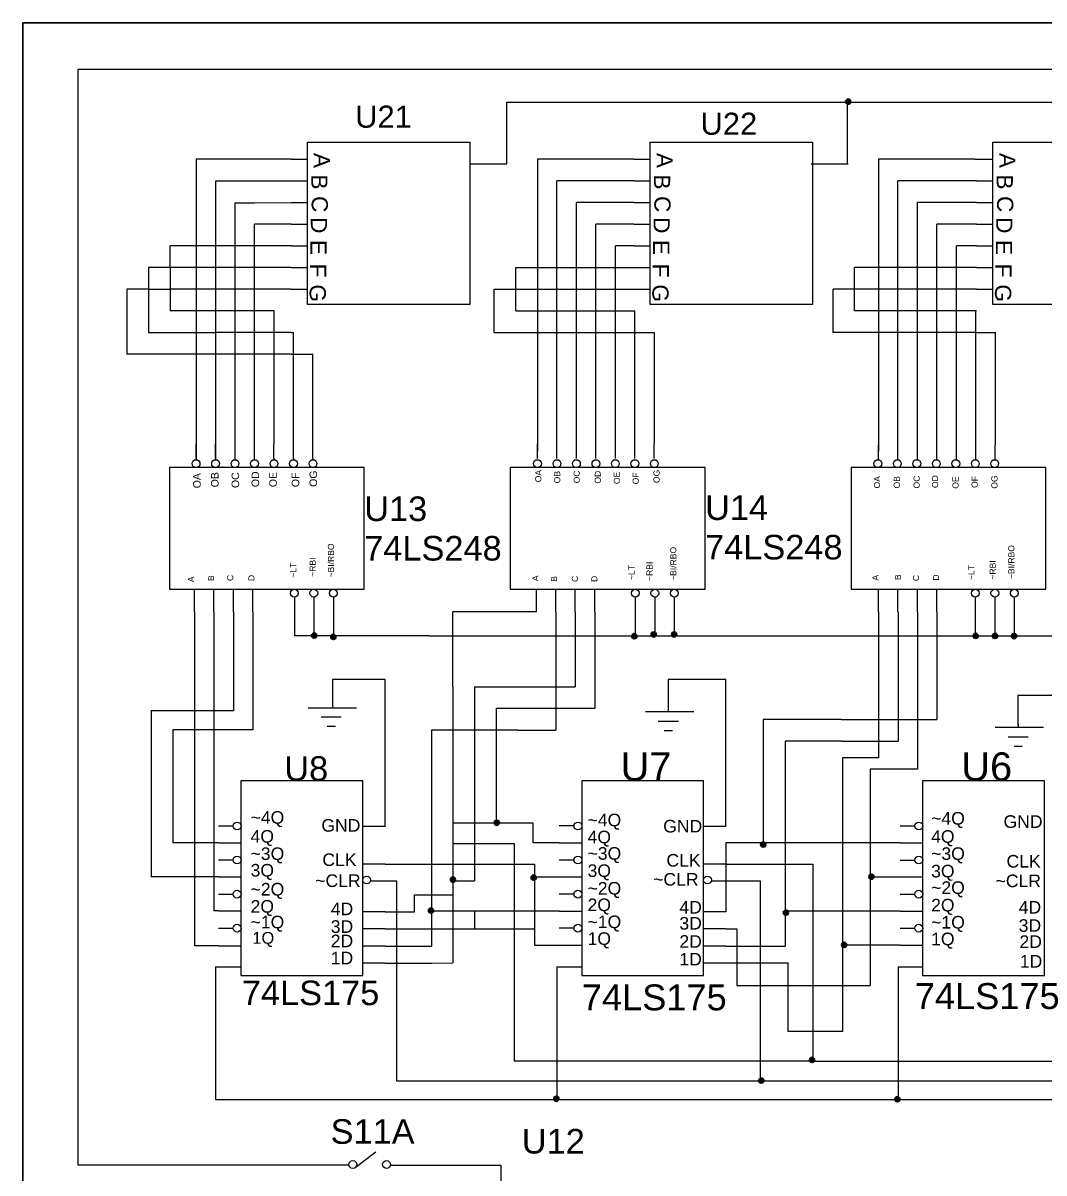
# Model space of a CAD drawing. Header units: millimetres. Extents: x 5948 to 13023, y 3837 to 8428.
# Drawn here: x 5948.3 to 6106, y 4073.2 to 4250.9 of the extents above; entities that cross this region are included whole.
import ezdxf

# ---------------------------------------------------------------- set-up
doc = ezdxf.new("R2010")
doc.units = ezdxf.units.MM
doc.styles.get("Standard").update_dxf_attribs({"font": 'arial.ttf'})
pattern_1 = [(0, (146.306, -15.361), (0, 6.985), [5.08, -1.905]), (90, (146.306, -15.361), (-6.985, 4e-16), [5.08, -1.905])]
pattern_2 = [(0, (149.3354, -15.456), (0, 6.985), [5.08, -1.905]), (90, (149.3354, -15.456), (-6.985, 4e-16), [5.08, -1.905])]
pattern_3 = [(0, (195.836, -15.368), (0, 6.985), [5.08, -1.905]), (90, (195.836, -15.368), (-6.985, 4e-16), [5.08, -1.905])]
pattern_4 = [(0, (198.77, -15.1786), (0, 6.985), [5.08, -1.905]), (90, (198.77, -15.1786), (-6.985, 4e-16), [5.08, -1.905])]
pattern_5 = [(0, (248.5805, -15.368), (0, 6.985), [5.08, -1.905]), (90, (248.5805, -15.368), (-6.985, 4e-16), [5.08, -1.905])]
pattern_6 = [(0, (251.554, -15.368), (0, 6.985), [5.08, -1.905]), (90, (251.554, -15.368), (-6.985, 4e-16), [5.08, -1.905])]
pattern_7 = [(0, (254.5734, -15.368), (0, 6.985), [5.08, -1.905]), (90, (254.5734, -15.368), (-6.985, 4e-16), [5.08, -1.905])]

# ---------------------------------------------------------------- blocks, each defined once
blk = doc.blocks.new('*U1')
blk.add_lwpolyline([(15.048, 9.405), (-15.048, 9.405), (-15.048, -9.405), (15.048, -9.405)], close=True)
blk = doc.blocks.new('*U2')
at = {"color": 0, "linetype": 'ByBlock', "lineweight": -2, "transparency": 16777216}
for p in [(0, 0), (52.668, 0), (105.336, 0)]:
    blk.add_blockref('*U1', p, dxfattribs=at)
blk = doc.blocks.new('*U3')
blk.add_line((0, -1.1286), (0, 1.1286))
blk = doc.blocks.new('*U4')
at = {"color": 0, "linetype": 'ByBlock', "lineweight": -2, "transparency": 16777216}
for p in [(0, 0), (3.0096, 0), (6.0192, 0), (9.0288, 0), (12.0384, 0), (15.048, 0), (18.0576, 0)]:
    blk.add_blockref('*U3', p, dxfattribs=at)
blk = doc.blocks.new('*U7')
blk.add_line((0, -1.1286), (0, 1.1286))
blk = doc.blocks.new('*U8')
at = {"color": 0, "linetype": 'ByBlock', "lineweight": -2, "transparency": 16777216}
for p in [(0, 0), (3.0096, 0), (6.0192, 0), (9.0288, 0), (12.0384, 0), (15.048, 0), (18.0576, 0)]:
    blk.add_blockref('*U7', p, dxfattribs=at)
blk = doc.blocks.new('*U19')
blk.add_line((0, 1.1286), (0, -1.1286))
blk = doc.blocks.new('*U20')
at = {"color": 0, "linetype": 'ByBlock', "lineweight": -2, "transparency": 16777216}
for p in [(0, 0), (3.0096, 0), (6.0192, 0)]:
    blk.add_blockref('*U19', p, dxfattribs=at)
blk = doc.blocks.new('*U21')
blk.add_line((0, 1.1286), (0, -1.1286))
blk = doc.blocks.new('*U22')
at = {"color": 0, "linetype": 'ByBlock', "lineweight": -2, "transparency": 16777216}
for p in [(0, 0), (3.0096, 0), (6.0192, 0)]:
    blk.add_blockref('*U21', p, dxfattribs=at)
blk = doc.blocks.new('*U23')
blk.add_line((0, 1.1286), (0, -1.1286))
blk = doc.blocks.new('*U24')
at = {"color": 0, "linetype": 'ByBlock', "lineweight": -2, "transparency": 16777216}
for p in [(0, 0), (3.0096, 0), (6.0192, 0)]:
    blk.add_blockref('*U23', p, dxfattribs=at)
blk = doc.blocks.new('*U35')
blk.add_line((1.1286, 0), (-1.1286, 0))
blk = doc.blocks.new('*U36')
at = {"color": 0, "linetype": 'ByBlock', "lineweight": -2, "transparency": 16777216}
for p in [(0, 15.8004), (0, 10.5336), (0, 5.2668), (0, 0)]:
    blk.add_blockref('*U35', p, dxfattribs=at)
blk = doc.blocks.new('*U37')
blk.add_line((1.1286, 0), (-1.1286, 0))
blk = doc.blocks.new('*U38')
at = {"color": 0, "linetype": 'ByBlock', "lineweight": -2, "transparency": 16777216}
for p in [(0, 15.8004), (0, 10.5336), (0, 5.2668), (0, 0)]:
    blk.add_blockref('*U37', p, dxfattribs=at)
blk = doc.blocks.new('*U39')
blk.add_line((1.1286, 0), (-1.1286, 0))
blk = doc.blocks.new('*U40')
at = {"color": 0, "linetype": 'ByBlock', "lineweight": -2, "transparency": 16777216}
for p in [(0, 15.8004), (0, 10.5336), (0, 5.2668), (0, 0)]:
    blk.add_blockref('*U39', p, dxfattribs=at)
blk = doc.blocks.new('*U59')
blk.add_circle((0, 0), 0.602)
blk = doc.blocks.new('*U60')
at = {"color": 0, "linetype": 'ByBlock', "lineweight": -2, "transparency": 16777216}
for p in [(0, 15.8004), (0, 10.5336), (0, 5.2668), (0, 0)]:
    blk.add_blockref('*U59', p, dxfattribs=at)
blk = doc.blocks.new('*U61')
blk.add_circle((0, 0), 0.602)
blk = doc.blocks.new('*U62')
at = {"color": 0, "linetype": 'ByBlock', "lineweight": -2, "transparency": 16777216}
for p in [(0, 15.8004), (0, 10.5336), (0, 5.2668), (0, 0)]:
    blk.add_blockref('*U61', p, dxfattribs=at)
blk = doc.blocks.new('*U65')
blk.add_circle((0, 0), 0.602)
blk = doc.blocks.new('*U66')
at = {"color": 0, "linetype": 'ByBlock', "lineweight": -2, "transparency": 16777216}
for p in [(0, 15.8004), (0, 10.5336), (0, 5.2668), (0, 0)]:
    blk.add_blockref('*U65', p, dxfattribs=at)
blk = doc.blocks.new('*U77')
blk.add_circle((0, 0), 0.602)
blk = doc.blocks.new('*U78')
at = {"color": 0, "linetype": 'ByBlock', "lineweight": -2, "transparency": 16777216}
for p in [(0, 0), (3.0096, 0), (6.0192, 0), (9.0288, 0), (12.0384, 0), (15.048, 0), (18.0576, 0)]:
    blk.add_blockref('*U77', p, dxfattribs=at)
blk = doc.blocks.new('*U81')
blk.add_circle((0, 0), 0.602)
blk = doc.blocks.new('*U82')
at = {"color": 0, "linetype": 'ByBlock', "lineweight": -2, "transparency": 16777216}
for p in [(0, 0), (3.0096, 0), (6.0192, 0), (9.0288, 0), (12.0384, 0), (15.048, 0), (18.0576, 0)]:
    blk.add_blockref('*U81', p, dxfattribs=at)
blk = doc.blocks.new('*U89')
blk.add_circle((0, 0), 0.602)
blk = doc.blocks.new('*U90')
at = {"color": 0, "linetype": 'ByBlock', "lineweight": -2, "transparency": 16777216}
for p in [(0, 0), (3.0096, 0), (6.0192, 0)]:
    blk.add_blockref('*U89', p, dxfattribs=at)
blk = doc.blocks.new('*U91')
blk.add_circle((0, 0), 0.602)
blk = doc.blocks.new('*U92')
at = {"color": 0, "linetype": 'ByBlock', "lineweight": -2, "transparency": 16777216}
for p in [(0, 0), (3.0096, 0), (6.0192, 0)]:
    blk.add_blockref('*U91', p, dxfattribs=at)
blk = doc.blocks.new('*U93')
blk.add_circle((0, 0), 0.602)
blk = doc.blocks.new('*U94')
at = {"color": 0, "linetype": 'ByBlock', "lineweight": -2, "transparency": 16777216}
for p in [(0, 0), (3.0096, 0), (6.0192, 0)]:
    blk.add_blockref('*U93', p, dxfattribs=at)
blk = doc.blocks.new('*U95')
blk.add_circle((0, 0), 0.602)
blk = doc.blocks.new('*U96')
at = {"color": 0, "linetype": 'ByBlock', "lineweight": -2, "transparency": 16777216}
for p in [(0, 0), (3.0096, 0), (6.0192, 0), (9.0288, 0), (12.0384, 0), (15.048, 0), (18.0576, 0)]:
    blk.add_blockref('*U95', p, dxfattribs=at)
blk = doc.blocks.new('*U97')
blk.add_line((0, -1.1286), (0, 1.1286))
blk = doc.blocks.new('*U98')
at = {"color": 0, "linetype": 'ByBlock', "lineweight": -2, "transparency": 16777216}
for p in [(0, 0), (3.0096, 0), (6.0192, 0), (9.0288, 0), (12.0384, 0), (15.048, 0), (18.0576, 0)]:
    blk.add_blockref('*U97', p, dxfattribs=at)
blk = doc.blocks.new('*U103')
blk.add_line((-1.73052, 0), (1.73052, 0))
blk = doc.blocks.new('*U104')
at = {"color": 0, "linetype": 'ByBlock', "lineweight": -2, "transparency": 16777216}
for p in [(0, 15.8004), (0, 10.5336), (0, 5.2668), (0, 0)]:
    blk.add_blockref('*U103', p, dxfattribs=at)
blk = doc.blocks.new('*U105')
blk.add_line((-1.73052, 0), (1.73052, 0))
blk = doc.blocks.new('*U106')
at = {"color": 0, "linetype": 'ByBlock', "lineweight": -2, "transparency": 16777216}
for p in [(0, 15.8004), (0, 10.5336), (0, 5.2668), (0, 0)]:
    blk.add_blockref('*U105', p, dxfattribs=at)
blk = doc.blocks.new('*U115')
blk.add_line((0, -1.73052), (0, 1.73052))
blk = doc.blocks.new('*U116')
at = {"color": 0, "linetype": 'ByBlock', "lineweight": -2, "transparency": 16777216}
for p in [(0, 0), (3.0096, 0), (6.0192, 0), (9.0288, 0)]:
    blk.add_blockref('*U115', p, dxfattribs=at)
blk = doc.blocks.new('*U117')
blk.add_line((0, -1.73052), (0, 1.73052))
blk = doc.blocks.new('*U118')
at = {"color": 0, "linetype": 'ByBlock', "lineweight": -2, "transparency": 16777216}
for p in [(0, 0), (3.0096, 0), (6.0192, 0), (9.0288, 0)]:
    blk.add_blockref('*U117', p, dxfattribs=at)
blk = doc.blocks.new('*U119')
blk.add_line((0, -1.73052), (0, 1.73052))
blk = doc.blocks.new('*U120')
at = {"color": 0, "linetype": 'ByBlock', "lineweight": -2, "transparency": 16777216}
for p in [(0, 0), (3.0096, 0), (6.0192, 0), (9.0288, 0)]:
    blk.add_blockref('*U119', p, dxfattribs=at)
blk = doc.blocks.new('*U131')
blk.add_line((1.73052, 0), (-1.73052, 0))
blk = doc.blocks.new('*U132')
at = {"color": 0, "linetype": 'ByBlock', "lineweight": -2, "transparency": 16777216}
for p in [(0, 7.9002), (0, 5.2668), (0, 2.6334), (0, 0)]:
    blk.add_blockref('*U131', p, dxfattribs=at)
blk = doc.blocks.new('*U133')
blk.add_line((1.73052, 0), (-1.73052, 0))
blk = doc.blocks.new('*U134')
at = {"color": 0, "linetype": 'ByBlock', "lineweight": -2, "transparency": 16777216}
for p in [(0, 7.9002), (0, 5.2668), (0, 2.6334), (0, 0)]:
    blk.add_blockref('*U133', p, dxfattribs=at)
blk = doc.blocks.new('*U147')
blk.add_lwpolyline([(-12.54, 12.54), (12.54, 12.54), (12.54, -12.54), (-12.54, -12.54)], close=True)
blk = doc.blocks.new('*U148')
at = {"color": 0, "linetype": 'ByBlock', "lineweight": -2, "transparency": 16777216}
for p in [(0, 0), (52.96, 0), (105.91, 0)]:
    blk.add_blockref('*U147', p, dxfattribs=at)
blk = doc.blocks.new('*U149')
blk.add_line((-1.254, 0), (1.254, 0))
blk = doc.blocks.new('*U150')
at = {"color": 0, "linetype": 'ByBlock', "lineweight": -2, "transparency": 16777216}
for p in [(0, 20.064), (0, 16.72), (0, 13.376), (0, 10.032), (0, 6.688), (0, 3.344), (0, 0)]:
    blk.add_blockref('*U149', p, dxfattribs=at)
blk = doc.blocks.new('*U151')
blk.add_line((-1.254, 0), (1.254, 0))
blk = doc.blocks.new('*U152')
at = {"color": 0, "linetype": 'ByBlock', "lineweight": -2, "transparency": 16777216}
for p in [(0, 20.064), (0, 16.72), (0, 13.376), (0, 10.032), (0, 6.688), (0, 3.344), (0, 0)]:
    blk.add_blockref('*U151', p, dxfattribs=at)
blk = doc.blocks.new('*U153')
blk.add_line((-1.254, 0), (1.254, 0))
blk = doc.blocks.new('*U154')
at = {"color": 0, "linetype": 'ByBlock', "lineweight": -2, "transparency": 16777216}
for p in [(0, 20.064), (0, 16.72), (0, 13.376), (0, 10.032), (0, 6.688), (0, 3.344), (0, 0)]:
    blk.add_blockref('*U153', p, dxfattribs=at)
blk = doc.blocks.new('*U202')
at = {"lineweight": 35, "char_height": 2.5, "attachment_point": 1, "rotation": 270}
for s, width, insert in [('A', 2.3536, (1.62, 11.33)), ('B', 2.5, (1.23, 8)), ('C', 2.3536, (1.29, 4.67)), ('D ', 2.3536, (1.16, 1.41)), ('E', 2.3536, (1.1, -2.12)), ('F', 2.3536, (1.03, -5.78)), ('G', 2.3536, (0.97, -8.98))]:
    blk.add_mtext_dynamic_manual_height_columns(s, width=width, gutter_width=5.48, heights=[0], dxfattribs=dict(at, insert=insert))
blk = doc.blocks.new('*U203')
at = {"color": 0, "linetype": 'ByBlock', "lineweight": -2, "transparency": 16777216}
for p in [(0, 0), (52.956, 0), (105.912, 0)]:
    blk.add_blockref('*U202', p, dxfattribs=at)

msp = doc.modelspace()

# ---------------------------------------------------------------- hatches: boundary and pattern name
at = {"lineweight": 35}
h = msp.add_hatch(color=256, dxfattribs=at)
h.dxf.hatch_style = 1
h.paths.add_polyline_path([(6076.19, 4238.76, 1), (6075.39, 4238.76, 1)])
h = msp.add_hatch()
h.set_pattern_fill('ANGLE', color=256)
h.set_pattern_definition([(0, (228.789, 66.963), (0, 6.985), [5.08, -1.905]), (90, (228.789, 66.963), (-6.985, 4e-16), [5.08, -1.905])])
h.paths.add_polyline_path([(6076.11, 4238.54, 1), (6075.31, 4238.54, 1)])
h = msp.add_hatch()
h.set_pattern_fill('ANGLE', color=256)
h.set_pattern_definition(pattern_1)
h.paths.add_polyline_path([(5993.62, 4156.22, 1), (5992.82, 4156.22, 1)])
h = msp.add_hatch()
h.set_pattern_fill('ANGLE', color=256)
h.set_pattern_definition(pattern_1)
h.paths.add_polyline_path([(5993.62, 4156.22, 1), (5992.82, 4156.22, 1)])
h = msp.add_hatch(color=256, dxfattribs=at)
h.dxf.hatch_style = 1
h.paths.add_polyline_path([(5993.67, 4156.27, 1), (5992.87, 4156.27, 1)])
h = msp.add_hatch(color=256, dxfattribs=at)
h.dxf.hatch_style = 1
h.paths.add_polyline_path([(5996.63, 4156.06, 1), (5995.83, 4156.06, 1)])
h = msp.add_hatch()
h.set_pattern_fill('ANGLE', color=256)
h.set_pattern_definition(pattern_2)
h.paths.add_polyline_path([(5996.65, 4156.12, 1), (5995.85, 4156.12, 1)])
h = msp.add_hatch()
h.set_pattern_fill('ANGLE', color=256)
h.set_pattern_definition(pattern_2)
h.paths.add_polyline_path([(5996.65, 4156.12, 1), (5995.85, 4156.12, 1)])
h = msp.add_hatch(color=256, dxfattribs=at)
h.dxf.hatch_style = 1
h.paths.add_polyline_path([(6043.13, 4156.17, 1), (6042.33, 4156.17, 1)])
h = msp.add_hatch()
h.set_pattern_fill('ANGLE', color=256)
h.set_pattern_definition(pattern_3)
h.paths.add_polyline_path([(6043.15, 4156.21, 1), (6042.35, 4156.21, 1)])
h = msp.add_hatch()
h.set_pattern_fill('ANGLE', color=256)
h.set_pattern_definition(pattern_3)
h.paths.add_polyline_path([(6043.15, 4156.21, 1), (6042.35, 4156.21, 1)])
h = msp.add_hatch()
h.set_pattern_fill('ANGLE', color=256)
h.set_pattern_definition(pattern_4)
h.paths.add_polyline_path([(6046.09, 4156.4, 1), (6045.29, 4156.4, 1)])
h = msp.add_hatch()
h.set_pattern_fill('ANGLE', color=256)
h.set_pattern_definition(pattern_4)
h.paths.add_polyline_path([(6046.09, 4156.4, 1), (6045.29, 4156.4, 1)])
h = msp.add_hatch(color=256, dxfattribs=at)
h.dxf.hatch_style = 1
h.paths.add_polyline_path([(6046.13, 4156.44, 1), (6045.33, 4156.44, 1)])
h = msp.add_hatch(color=256, dxfattribs=at)
h.dxf.hatch_style = 1
h.paths.add_polyline_path([(6049.28, 4156.44, 1), (6048.48, 4156.44, 1)])
h = msp.add_hatch()
h.set_pattern_fill('ANGLE', color=256)
h.set_pattern_definition([(0, (201.959, -15.299), (0, 6.985), [5.08, -1.905]), (90, (201.959, -15.299), (-6.985, 4e-16), [5.08, -1.905])])
h.paths.add_polyline_path([(6049.28, 4156.28, 1), (6048.48, 4156.28, 1)])
h = msp.add_hatch(color=256, dxfattribs=at)
h.dxf.hatch_style = 1
h.paths.add_polyline_path([(6095.89, 4156.22, 1), (6095.09, 4156.22, 1)])
h = msp.add_hatch()
h.set_pattern_fill('ANGLE', color=256)
h.set_pattern_definition(pattern_5)
h.paths.add_polyline_path([(6095.9, 4156.21, 1), (6095.1, 4156.21, 1)])
h = msp.add_hatch()
h.set_pattern_fill('ANGLE', color=256)
h.set_pattern_definition(pattern_5)
h.paths.add_polyline_path([(6095.9, 4156.21, 1), (6095.1, 4156.21, 1)])
h = msp.add_hatch()
h.set_pattern_fill('ANGLE', color=256)
h.set_pattern_definition(pattern_6)
h.paths.add_polyline_path([(6098.87, 4156.21, 1), (6098.07, 4156.21, 1)])
h = msp.add_hatch()
h.set_pattern_fill('ANGLE', color=256)
h.set_pattern_definition(pattern_6)
h.paths.add_polyline_path([(6098.87, 4156.21, 1), (6098.07, 4156.21, 1)])
h = msp.add_hatch(color=256, dxfattribs=at)
h.dxf.hatch_style = 1
h.paths.add_polyline_path([(6098.88, 4156.22, 1), (6098.08, 4156.22, 1)])
h = msp.add_hatch(color=256, dxfattribs=at)
h.dxf.hatch_style = 1
h.paths.add_polyline_path([(6101.82, 4156.19, 1), (6101.02, 4156.19, 1)])
h = msp.add_hatch()
h.set_pattern_fill('ANGLE', color=256)
h.set_pattern_definition(pattern_7)
h.paths.add_polyline_path([(6101.89, 4156.21, 1), (6101.09, 4156.21, 1)])
h = msp.add_hatch()
h.set_pattern_fill('ANGLE', color=256)
h.set_pattern_definition(pattern_7)
h.paths.add_polyline_path([(6101.89, 4156.21, 1), (6101.09, 4156.21, 1)])
h = msp.add_hatch()
h.set_pattern_fill('ANGLE', color=256)
h.set_pattern_definition([(0, (174.492, -44.223), (0, 6.985), [5.08, -1.905]), (90, (174.492, -44.223), (-6.985, 4e-16), [5.08, -1.905])])
h.paths.add_polyline_path([(6021.81, 4127.36, 1), (6021.01, 4127.36, 1)])
h = msp.add_hatch(color=256, dxfattribs=at)
h.dxf.hatch_style = 1
h.paths.add_polyline_path([(6021.88, 4127.34, 1), (6021.08, 4127.34, 1)])
h = msp.add_hatch(color=256, dxfattribs=at)
h.dxf.hatch_style = 1
h.paths.add_polyline_path([(6063.05, 4123.98, 1), (6062.25, 4123.98, 1)])
h = msp.add_hatch()
h.set_pattern_fill('ANGLE', color=256)
h.set_pattern_definition([(0, (215.805, -47.2454), (0, 6.985), [5.08, -1.905]), (90, (215.805, -47.2454), (-6.985, 4e-16), [5.08, -1.905])])
h.paths.add_polyline_path([(6063.12, 4124.33, 1), (6062.32, 4124.33, 1)])
h = msp.add_hatch(color=256, dxfattribs=at)
h.dxf.hatch_style = 1
h.paths.add_polyline_path([(6015.11, 4118.55, 1), (6014.31, 4118.55, 1)])
h = msp.add_hatch()
h.set_pattern_fill('ANGLE', color=256)
h.set_pattern_definition([(0, (167.8684, -53.248), (0, 6.985), [5.08, -1.905]), (90, (167.8684, -53.248), (-6.985, 4e-16), [5.08, -1.905])])
h.paths.add_polyline_path([(6015.18, 4118.33, 1), (6014.38, 4118.33, 1)])
h = msp.add_hatch(color=256, dxfattribs=at)
h.dxf.hatch_style = 1
h.paths.add_polyline_path([(6027.58, 4118.89, 1), (6026.78, 4118.89, 1)])
h = msp.add_hatch()
h.set_pattern_fill('ANGLE', color=256)
h.set_pattern_definition([(0, (232.34, -52.598), (0, 6.985), [5.08, -1.905]), (90, (232.34, -52.598), (-6.985, 4e-16), [5.08, -1.905])])
h.paths.add_polyline_path([(6079.66, 4118.98, 1), (6078.86, 4118.98, 1)])
h = msp.add_hatch(color=256, dxfattribs=at)
h.dxf.hatch_style = 1
h.paths.add_polyline_path([(6079.77, 4119.01, 1), (6078.97, 4119.01, 1)])
h = msp.add_hatch(color=256, dxfattribs=at)
h.dxf.hatch_style = 1
h.paths.add_polyline_path([(6011.72, 4113.79, 1), (6010.92, 4113.79, 1)])
h = msp.add_hatch()
h.set_pattern_fill('ANGLE', color=256)
h.set_pattern_definition([(0, (164.564, -57.7885), (0, 6.985), [5.08, -1.905]), (90, (164.564, -57.7885), (-6.985, 4e-16), [5.08, -1.905])])
h.paths.add_polyline_path([(6011.88, 4113.79, 1), (6011.08, 4113.79, 1)])
h = msp.add_hatch()
h.set_pattern_fill('ANGLE', color=256)
h.set_pattern_definition([(0, (219.2065, -57.986), (0, 6.985), [5.08, -1.905]), (90, (219.2065, -57.986), (-6.985, 4e-16), [5.08, -1.905])])
h.paths.add_polyline_path([(6066.52, 4113.59, 1), (6065.72, 4113.59, 1)])
h = msp.add_hatch(color=256, dxfattribs=at)
h.dxf.hatch_style = 1
h.paths.add_polyline_path([(6066.56, 4113.47, 1), (6065.76, 4113.47, 1)])
h = msp.add_hatch()
h.set_pattern_fill('ANGLE', color=256)
h.set_pattern_definition([(0, (171.181, -60.723), (0, 6.985), [5.08, -1.905]), (90, (171.181, -60.723), (-6.985, 4e-16), [5.08, -1.905])])
h.paths.add_polyline_path([(6018.5, 4110.86, 1), (6017.7, 4110.86, 1)])
h = msp.add_hatch()
h.set_pattern_fill('ANGLE', color=256)
h.set_pattern_definition([(0, (228.054, -63.126), (0, 6.985), [5.08, -1.905]), (90, (228.054, -63.126), (-6.985, 4e-16), [5.08, -1.905])])
h.paths.add_polyline_path([(6075.37, 4108.45, 1), (6074.57, 4108.45, 1)])
h = msp.add_hatch(color=256, dxfattribs=at)
h.dxf.hatch_style = 1
h.paths.add_polyline_path([(6075.55, 4108.48, 1), (6074.75, 4108.48, 1)])
h = msp.add_hatch(color=256, dxfattribs=at)
h.dxf.hatch_style = 1
h.paths.add_polyline_path([(6070.6, 4090.71, 1), (6069.8, 4090.71, 1)])
h = msp.add_hatch()
h.set_pattern_fill('ANGLE', color=256)
h.set_pattern_definition([(0, (223.487, -81.0574), (0, 6.985), [5.08, -1.905]), (90, (223.487, -81.0574), (-6.985, 4e-16), [5.08, -1.905])])
h.paths.add_polyline_path([(6070.8, 4090.52, 1), (6070, 4090.52, 1)])
h = msp.add_hatch()
h.set_pattern_fill('ANGLE', color=256)
h.set_pattern_definition([(0, (215.412, -83.96), (0, 6.985), [5.08, -1.905]), (90, (215.412, -83.96), (-6.985, 4e-16), [5.08, -1.905])])
h.paths.add_polyline_path([(6062.73, 4087.62, 1), (6061.93, 4087.62, 1)])
h = msp.add_hatch(color=256, dxfattribs=at)
h.dxf.hatch_style = 1
h.paths.add_polyline_path([(6062.75, 4087.53, 1), (6061.95, 4087.53, 1)])
h = msp.add_hatch(color=256, dxfattribs=at)
h.dxf.hatch_style = 1
h.paths.add_polyline_path([(6031.09, 4084.71, 1), (6030.29, 4084.71, 1)])
h = msp.add_hatch()
h.set_pattern_fill('ANGLE', color=256)
h.set_pattern_definition([(0, (183.8944, -86.898), (0, 6.985), [5.08, -1.905]), (90, (183.8944, -86.898), (-6.985, 4e-16), [5.08, -1.905])])
h.paths.add_polyline_path([(6031.21, 4084.68, 1), (6030.41, 4084.68, 1)])
h = msp.add_hatch(color=256, dxfattribs=at)
h.dxf.hatch_style = 1
h.paths.add_polyline_path([(6083.8, 4084.64, 1), (6083, 4084.64, 1)])
h = msp.add_hatch()
h.set_pattern_fill('ANGLE', color=256)
h.set_pattern_definition([(0, (236.673, -86.9344), (0, 6.985), [5.08, -1.905]), (90, (236.673, -86.9344), (-6.985, 4e-16), [5.08, -1.905])])
h.paths.add_polyline_path([(6083.99, 4084.64, 1), (6083.19, 4084.64, 1)])

# ---------------------------------------------------------------- linework, layer by layer
for q in [(5948.27, 3850.91), (6512.27, 4250.91)]:
    msp.add_line((5948.27, 4250.91), q, dxfattribs=at)
for p, q in [((6477.41, 4243.72), (5956.74, 4243.72)), ((5956.74, 4243.72), (5956.74, 4074.46)), ((6023.02, 4229.13), (6023.02, 4238.69)), ((6023.02, 4238.69), (6393.39, 4238.69)), ((6075.69, 4229.13), (6075.69, 4238.69)), ((6017.3, 4229.13), (6023.02, 4229.13)), ((6070.04, 4229.13), (6075.76, 4229.13)), ((6095.37, 4229.85), (6095.63, 4229.85)), ((5978.03, 4226.51), (5978.03, 4183.44)), ((5978.03, 4226.51), (5992.22, 4226.51)), ((6030.78, 4185.87), (6030.78, 4226.51)), ((6032.93, 4226.51), (6030.78, 4226.51)), ((6042.67, 4226.51), (6032.93, 4226.51)), ((6083.47, 4185.69), (6083.47, 4226.51)), ((6085.09, 4226.51), (6083.47, 4226.51)), ((6095.63, 4226.51), (6085.09, 4226.51)), ((5984.05, 4223.15), (5992.22, 4223.17)), ((6033.79, 4185.87), (6033.79, 4223.17)), ((6035.82, 4223.17), (6033.79, 4223.17)), ((6042.67, 4223.17), (6035.82, 4223.17)), ((6086.48, 4185.69), (6086.48, 4223.17)), ((6088.49, 4223.17), (6086.48, 4223.17)), ((6095.63, 4223.17), (6088.49, 4223.17)), ((5981.04, 4183.44), (5981.04, 4223.15)), ((5981.04, 4223.15), (5984.05, 4223.15)), ((5984.05, 4183.44), (5984.05, 4219.82)), ((5984.05, 4183.44), (5984.05, 4219.82)), ((5989.72, 4219.82), (5984.05, 4219.82)), ((6036.8, 4184.74), (6036.8, 4219.82)), ((6038.9, 4219.82), (6036.8, 4219.82)), ((6042.67, 4219.82), (6038.9, 4219.82)), ((6089.49, 4185.69), (6089.49, 4219.82)), ((6090.31, 4219.82), (6089.49, 4219.82)), ((6095.63, 4219.82), (6090.31, 4219.82)), ((5989.72, 4216.48), (5971.01, 4216.48)), ((5971.01, 4213.13), (5971.01, 4216.48)), ((6039.81, 4185.87), (6039.81, 4216.48)), ((6040.63, 4216.48), (6039.81, 4216.48)), ((6042.67, 4216.48), (6040.63, 4216.48)), ((6092.5, 4185.69), (6092.5, 4216.48)), ((6092.71, 4216.48), (6092.5, 4216.48)), ((6095.63, 4216.48), (6092.71, 4216.48)), ((5989.72, 4213.13), (5967.66, 4213.13)), ((5967.66, 4213.13), (5967.66, 4203.1)), ((5971.01, 4213.13), (5971.01, 4206.45)), ((6024.43, 4206.45), (6024.43, 4213.13)), ((6024.43, 4213.13), (6045.18, 4213.13)), ((6076.78, 4206.45), (6076.78, 4213.13)), ((6095.63, 4213.13), (6076.78, 4213.13)), ((5967.66, 4209.79), (5964.32, 4209.79)), ((5964.32, 4209.79), (5964.32, 4199.76)), ((5967.66, 4209.79), (5971.01, 4209.79)), ((5989.72, 4209.79), (5971.01, 4209.79)), ((6021.08, 4203.1), (6021.08, 4209.79)), ((6021.08, 4209.79), (6045.18, 4209.79)), ((6073.44, 4203.1), (6073.44, 4209.79)), ((6095.63, 4209.79), (6073.44, 4209.79)), ((5987.06, 4206.45), (5971.01, 4206.45)), ((5987.06, 4185.87), (5987.06, 4206.45)), ((6024.43, 4206.45), (6042.82, 4206.45)), ((6042.82, 4185.87), (6042.82, 4206.45)), ((6095.63, 4206.45), (6076.78, 4206.45)), ((6095.51, 4203.1), (6095.51, 4206.45)), ((5967.66, 4203.1), (5978.03, 4203.1)), ((5989.72, 4203.1), (5978.03, 4203.1)), ((5989.72, 4203.1), (5990.07, 4203.1)), ((5990.07, 4199.76), (5990.07, 4203.1)), ((6021.08, 4203.1), (6042.82, 4203.1)), ((6042.82, 4203.1), (6045.83, 4203.1)), ((6045.83, 4185.87), (6045.83, 4203.1)), ((6095.63, 4203.1), (6073.44, 4203.1)), ((6095.51, 4185.69), (6095.51, 4203.1)), ((6095.51, 4203.1), (6098.52, 4203.1)), ((6098.52, 4185.69), (6098.52, 4203.1)), ((5989.72, 4199.76), (5964.32, 4199.76)), ((5989.72, 4199.76), (5990.07, 4199.76)), ((5990.07, 4185.87), (5990.07, 4199.76)), ((5990.07, 4199.76), (5993.08, 4199.76)), ((5993.08, 4185.87), (5993.08, 4199.76)), ((5987.06, 4183.61), (5987.06, 4183.44)), ((5990.07, 4183.61), (5990.07, 4183.44)), ((5993.08, 4183.61), (5993.08, 4183.44)), ((5974.77, 4159.96), (5974.77, 4108.33)), ((5977.78, 4159.96), (5977.78, 4113.73)), ((5980.79, 4159.96), (5980.79, 4144.65)), ((5983.8, 4159.96), (5983.8, 4141.69)), ((5990.22, 4159.96), (5990.22, 4156.24)), ((5993.23, 4159.96), (5993.23, 4156.24)), ((5996.24, 4159.96), (5996.24, 4156.24)), ((6027.6, 4159.96), (6014.7, 4159.96)), ((6014.7, 4148.37), (6014.7, 4159.96)), ((6030.61, 4159.96), (6030.61, 4141.68)), ((6033.62, 4159.96), (6033.62, 4148.37)), ((6036.63, 4159.96), (6036.63, 4145.03)), ((6042.88, 4159.97), (6042.88, 4156.24)), ((6045.89, 4159.97), (6045.89, 4156.24)), ((6048.9, 4159.97), (6048.9, 4156.24)), ((6080.47, 4159.96), (6080.47, 4139.85)), ((6083.48, 4159.96), (6083.48, 4143.31)), ((6086.49, 4159.96), (6086.49, 4143.18)), ((6089.5, 4159.96), (6089.5, 4143.31)), ((6095.42, 4159.96), (6095.42, 4156.24)), ((6098.43, 4159.96), (6098.43, 4156.24)), ((6101.44, 4159.96), (6101.44, 4156.24)), ((6011.01, 4156.24), (5990.22, 4156.24)), ((6011.01, 4156.24), (6364.73, 4156.24)), ((6004.23, 4149.46), (5996.09, 4149.46)), ((5996.09, 4149.46), (5996.09, 4145.13)), ((6004.23, 4126.76), (6004.23, 4149.46)), ((6056.9, 4149.46), (6047.98, 4149.46)), ((6047.98, 4149.46), (6047.98, 4144.85)), ((6056.9, 4126.76), (6056.9, 4149.46)), ((6014.7, 4148.37), (6014.7, 4114.46)), ((6018.05, 4148.37), (6033.62, 4148.37)), ((6018.05, 4148.37), (6018.05, 4118.39)), ((6109.57, 4147), (6102.02, 4147)), ((6102.02, 4147), (6102.02, 4142.4)), ((5992.35, 4145.13), (5999.82, 4145.13)), ((6021.39, 4145.03), (6036.63, 4145.03)), ((6021.39, 4145.03), (6021.39, 4127.31)), ((6047.98, 4145.01), (6047.98, 4144.55)), ((5980.79, 4144.65), (5968.02, 4144.65)), ((5968.08, 4144.65), (5968.08, 4119.01)), ((5994.35, 4143.73), (5997.45, 4143.73)), ((6044.44, 4144.55), (6051.91, 4144.55)), ((6074.77, 4143.31), (6062.67, 4143.31)), ((6062.67, 4143.31), (6062.67, 4124.24)), ((6074.77, 4143.31), (6089.5, 4143.31)), ((6083.48, 4143.31), (6083.48, 4139.96)), ((5971.42, 4141.69), (5971.42, 4124.24)), ((5983.8, 4141.69), (5971.42, 4141.69)), ((5995.27, 4142.28), (5996.54, 4142.28)), ((6024.73, 4141.68), (6011.42, 4141.68)), ((6011.42, 4141.68), (6011.42, 4108.3)), ((6024.73, 4141.68), (6030.61, 4141.68)), ((6046.44, 4143.05), (6049.54, 4143.05)), ((6047.35, 4141.6), (6048.63, 4141.6)), ((6086.49, 4143.18), (6086.49, 4140.22)), ((6086.49, 4143.18), (6086.49, 4135.65)), ((6098.5, 4142.11), (6105.98, 4142.11)), ((6102.04, 4142.57), (6102.04, 4142.11)), ((6074.77, 4139.96), (6066.02, 4139.96)), ((6066.02, 4139.96), (6066.02, 4108.3)), ((6074.77, 4139.96), (6083.48, 4139.96)), ((6080.47, 4139.85), (6080.47, 4137.36)), ((6100.5, 4140.62), (6103.6, 4140.62)), ((6101.41, 4139.16), (6102.69, 4139.16)), ((6080.47, 4137.36), (6074.92, 4137.36)), ((6074.92, 4137.36), (6074.92, 4101.66)), ((6086.49, 4135.65), (6079.19, 4135.65)), ((6079.19, 4135.65), (6079.19, 4105.29)), ((6027.1, 4127.31), (6014.7, 4127.31)), ((6027.1, 4124.24), (6027.1, 4127.31)), ((6004.23, 4126.76), (6000.77, 4126.76)), ((6056.9, 4126.76), (6053.44, 4126.76)), ((5978.5, 4124.24), (5971.42, 4124.24)), ((5978.5, 4124.24), (5981.96, 4124.24)), ((6014.7, 4124.14), (6024.17, 4124.14)), ((6024.17, 4124.14), (6024.17, 4098.97)), ((6031.13, 4124.24), (6027.1, 4124.24)), ((6083.84, 4124.24), (6056.9, 4124.24)), ((6056.9, 4124.24), (6056.9, 4113.57)), ((6004.23, 4120.97), (6000.77, 4120.97)), ((6004.23, 4120.97), (6027.31, 4120.97)), ((6027.31, 4120.97), (6027.31, 4113.71)), ((6056.9, 4120.97), (6053.44, 4120.97)), ((6056.9, 4120.97), (6061.44, 4120.97)), ((6061.44, 4120.97), (6070.33, 4120.97)), ((6070.33, 4120.97), (6070.33, 4090.51)), ((5978.49, 4119.01), (5968.08, 4119.01)), ((5978.49, 4119.01), (5981.95, 4119.01)), ((6002, 4118.39), (6004.26, 4118.39)), ((6004.23, 4118.39), (6005.99, 4118.39)), ((6005.99, 4118.39), (6005.99, 4090.68)), ((6014.7, 4118.39), (6018.05, 4118.39)), ((6029.54, 4118.97), (6027.31, 4118.97)), ((6031.13, 4118.97), (6029.54, 4118.97)), ((6054.64, 4118.39), (6056.9, 4118.39)), ((6056.9, 4118.39), (6062.19, 4118.39)), ((6062.19, 4118.39), (6062.19, 4089.11)), ((6081.56, 4118.97), (6079.19, 4118.97)), ((6083.84, 4118.97), (6081.32, 4118.97)), ((6008.75, 4116.23), (6014.7, 4116.23)), ((6008.75, 4113.57), (6008.75, 4116.23)), ((5978.49, 4113.73), (5977.78, 4113.73)), ((5978.49, 4113.73), (5981.95, 4113.73)), ((6004.23, 4113.57), (6007.29, 4113.57)), ((6007.29, 4113.57), (6008.75, 4113.57)), ((6031.13, 4113.71), (6011.42, 4113.71)), ((6014.7, 4114.46), (6014.7, 4105.69)), ((6018.05, 4113.71), (6018.05, 4110.94)), ((6027.31, 4113.71), (6027.31, 4110.94)), ((6083.84, 4113.7), (6066.04, 4113.7)), ((6004.23, 4110.94), (6027.31, 4110.94)), ((6027.31, 4110.94), (6027.31, 4108.42)), ((6056.9, 4110.94), (6058.59, 4110.94)), ((6058.59, 4110.94), (6058.59, 4102.21)), ((5978.49, 4108.33), (5974.77, 4108.33)), ((5978.49, 4108.33), (5981.95, 4108.33)), ((6004.23, 4108.3), (6011.42, 4108.3)), ((6027.31, 4108.42), (6029.3, 4108.42)), ((6029.3, 4108.42), (6034.59, 4108.44)), ((6056.9, 4108.3), (6063.92, 4108.3)), ((6063.92, 4108.3), (6066.02, 4108.3)), ((6083.84, 4108.44), (6074.92, 4108.44)), ((5978.02, 4105.07), (5981.86, 4105.07)), ((5978.02, 4105.07), (5978.02, 4084.59)), ((6004.23, 4105.67), (6011.42, 4105.67)), ((6011.42, 4105.67), (6014.7, 4105.69)), ((6030.78, 4105.07), (6030.78, 4093.13)), ((6030.78, 4105.07), (6034.63, 4105.07)), ((6066.52, 4105.67), (6056.9, 4105.67)), ((6066.52, 4105), (6066.52, 4105.67)), ((6066.52, 4095.09), (6066.52, 4105)), ((6079.19, 4105.29), (6079.19, 4102.21)), ((6083.5, 4105.07), (6087.34, 4105.07)), ((6083.5, 4105.07), (6083.5, 4092.5)), ((6058.59, 4102.21), (6079.19, 4102.21)), ((6074.92, 4101.66), (6074.92, 4095.09)), ((6024.17, 4098.97), (6024.17, 4090.51)), ((6074.92, 4095.09), (6066.52, 4095.09)), ((6030.78, 4093.13), (6030.78, 4084.59)), ((6083.5, 4092.5), (6083.5, 4084.59)), ((6005.99, 4090.68), (6005.99, 4090.68)), ((6005.99, 4090.68), (6005.99, 4090.68)), ((6005.99, 4090.68), (6005.99, 4087.5)), ((6070.33, 4090.51), (6024.17, 4090.51)), ((6070.33, 4090.51), (6356.02, 4090.51)), ((6062.19, 4089.11), (6062.19, 4087.5)), ((6005.99, 4087.5), (6352.12, 4087.5)), ((5978.02, 4084.59), (6152.45, 4084.59)), ((5999.61, 4074.08), (6002.77, 4076.53)), ((5971.42, 4074.46), (5956.74, 4074.46)), ((5998.65, 4074.46), (5971.42, 4074.46)), ((6005.04, 4074.46), (6022.11, 4074.46)), ((6022.11, 4074.46), (6022.11, 4070.72))]:
    msp.add_line(p, q)
for points in [[(5989.72, 4229.85), (5975.02, 4229.85), (5975.02, 4183.44)], [(6042.67, 4229.85), (6030.04, 4229.85), (6027.77, 4229.89), (6027.77, 4184.74)], [(6095.37, 4229.85), (6082.74, 4229.85), (6080.47, 4229.89), (6080.47, 4184.74)]]:
    msp.add_lwpolyline(points)
for points in [[(5992.11, 4217.4), (5992.11, 4217.4), (5992.11, 4217.4), (5992.11, 4217.4)], [(5981.96, 4133.83), (5981.96, 4103.74), (6000.77, 4103.74), (6000.77, 4133.83)], [(6034.63, 4133.83), (6034.63, 4103.74), (6053.44, 4103.74), (6053.44, 4133.83)], [(6087.29, 4133.83), (6087.29, 4103.74), (6106.1, 4103.74), (6106.1, 4133.83)]]:
    msp.add_lwpolyline(points, close=True)
for centre in [(6075.79, 4238.76), (5993.27, 4156.27), (5996.23, 4156.06), (6042.73, 4156.17), (6045.73, 4156.44), (6048.88, 4156.44), (6095.49, 4156.22), (6098.48, 4156.22), (6101.42, 4156.19), (6021.48, 4127.34), (6062.65, 4123.98), (6014.71, 4118.55), (6027.18, 4118.89), (6079.37, 4119.01), (6011.32, 4113.79), (6066.16, 4113.47), (6075.15, 4108.48), (6070.2, 4090.71), (6062.35, 4087.53), (6030.69, 4084.71), (6083.4, 4084.64)]:
    msp.add_circle(centre, 0.4, dxfattribs=at)
for centre, radius in [((6095.5, 4156.21), 0.4), ((6095.5, 4156.21), 0.4), ((6098.47, 4156.21), 0.4), ((6098.47, 4156.21), 0.4), ((6001.37, 4118.5), 0.602), ((6054.04, 4118.5), 0.602), ((5999.24, 4074.56), 0.602), ((6004.45, 4074.56), 0.602)]:
    msp.add_circle(centre, radius)

# ---------------------------------------------------------------- block references
for name, p in [('*U148', (6004.76, 4219.98)), ('*U150', (5990.97, 4209.79)), ('*U152', (6043.93, 4209.79)), ('*U154', (6096.88, 4209.79)), ('*U4', (5975.02, 4184.74)), ('*U98', (6027.77, 4184.74)), ('*U8', (6080.46, 4184.56)), ('*U96', (5975.02, 4182.84)), ('*U82', (6027.77, 4182.84)), ('*U78', (6080.37, 4182.84)), ('*U2', (5985.95, 4172.83)), ('*U116', (5974.77, 4161.69)), ('*U94', (5990.2, 4162.82)), ('*U118', (6027.6, 4161.69)), ('*U92', (6042.9, 4162.82)), ('*U120', (6080.47, 4161.69)), ('*U90', (6095.44, 4162.82)), ('*U20', (5990.22, 4161.09)), ('*U22', (6042.88, 4161.09)), ('*U24', (6095.42, 4161.08)), ('*U66', (5981.36, 4111.06)), ('*U62', (6034.02, 4111.06)), ('*U60', (6086.69, 4111.06)), ('*U36', (5979.62, 4111.02)), ('*U38', (6032.27, 4111.06)), ('*U40', (6084.94, 4111)), ('*U104', (6032.86, 4108.44)), ('*U106', (6085.57, 4108.44)), ('*U132', (6002.5, 4105.67)), ('*U134', (6055.17, 4105.67))]:
    msp.add_blockref(name, p)
msp.add_blockref('*U203', (5994.09, 4219.51), dxfattribs=at)

# ---------------------------------------------------------------- texts
for s, height, p in [('U21', 3.416, (5999.6, 4234.73)), ('U22', 3.416, (6052.97, 4233.64)), ('U13', 3.798, (6001, 4173.96)), ('U14', 3.798, (6053.67, 4174.13)), ('74LS248 ', 3.798, (6001, 4167.86)), ('74LS248', 3.798, (6053.67, 4168.03)), ('U7', 4.4, (6040.61, 4133.83)), ('U6', 4.4, (6093.26, 4133.83)), ('U8', 3.798, (5988.65, 4133.83)), ('~4Q', 1.943, (5983.44, 4127.2)), ('~4Q', 1.943, (6088.6, 4127.06)), ('GND', 1.943, (5994.38, 4125.97)), ('~4Q', 1.943, (6035.51, 4126.8)), ('GND', 1.943, (6047.2, 4125.85)), ('GND', 1.943, (6099.79, 4126.56)), ('4Q', 1.943, (5983.44, 4124.28)), ('4Q', 1.943, (6035.51, 4124.18)), ('4Q', 1.943, (6088.6, 4124.25)), ('~3Q', 1.943, (5983.44, 4121.6)), ('CLK', 1.943, (5994.53, 4120.67)), ('~3Q', 1.943, (6035.51, 4121.64)), ('CLK', 1.943, (6047.7, 4120.58)), ('~3Q', 1.943, (6088.6, 4121.61)), ('CLK', 1.943, (6100.25, 4120.43)), ('3Q', 1.943, (5983.44, 4119.04)), ('3Q', 1.943, (6035.51, 4118.98)), ('3Q', 1.943, (6088.6, 4118.91)), ('~CLR', 1.943, (5993.43, 4117.43)), ('~CLR', 1.943, (6045.65, 4117.64)), ('~CLR', 1.943, (6098.56, 4117.4)), ('~2Q', 1.943, (5983.44, 4116.11)), ('~2Q', 1.943, (6035.51, 4116.25)), ('~2Q', 1.943, (6088.6, 4116.36)), ('2Q', 1.943, (5983.44, 4113.46)), ('4D', 1.943, (5995.83, 4113.07)), ('2Q', 1.943, (6035.51, 4113.7)), ('4D', 1.943, (6049.7, 4113.32)), ('2Q', 1.943, (6088.6, 4113.65)), ('4D', 1.943, (6102.13, 4113.32)), ('~1Q', 1.943, (5983.44, 4111.04)), ('~1Q', 1.943, (6035.51, 4111.07)), ('3D', 1.943, (5995.83, 4110.34)), ('3D', 1.943, (6049.7, 4110.85)), ('~1Q', 1.943, (6088.6, 4111.01)), ('3D', 1.943, (6102.13, 4110.5)), ('1Q', 1.824, (5983.7, 4108.65)), ('2D', 1.943, (5995.83, 4108.12)), ('1Q', 1.943, (6035.51, 4108.48)), ('2D', 1.943, (6049.7, 4108.04)), ('1Q', 1.943, (6088.6, 4108.43)), ('2D', 1.943, (6102.25, 4108.01)), ('1D', 1.943, (5995.83, 4105.48)), ('1D', 1.943, (6049.7, 4105.3)), ('1D', 1.943, (6102.31, 4104.97)), ('74LS175', 3.798, (5982.09, 4099.17)), ('74LS175', 4.002, (6034.63, 4098.37)), ('74LS175', 4.002, (6086.08, 4098.57)), ('S11A', 3.798, (5995.81, 4077.75)), ('U12', 3.798, (6025.35, 4076.25))]:
    msp.add_text(s, height=height, dxfattribs=at).set_placement(p)
for s, height, p in [('OA', 1.164, (5975.73, 4179.02)), ('OB', 1.164, (5978.5, 4179.17)), ('OC', 1.164, (5981.67, 4179.06)), ('OD', 1.164, (5984.76, 4179.2)), ('OE', 1.164, (5987.49, 4179.2)), ('OF', 1.164, (5990.95, 4179.2)), ('OG', 1.164, (5993.71, 4179.24)), ('OA', 0.946, (6028.37, 4179.95)), ('OB', 0.946, (6031.28, 4179.79)), ('OC', 0.946, (6034.3, 4179.79)), ('OD', 0.946, (6037.57, 4179.75)), ('OE', 0.946, (6040.51, 4179.67)), ('OF', 0.946, (6043.42, 4179.63)), ('OG', 0.946, (6046.64, 4179.83)), ('OA', 0.946, (6080.71, 4179)), ('OB', 0.946, (6083.77, 4179)), ('OC', 0.946, (6086.83, 4179)), ('OD', 0.946, (6089.68, 4179.06)), ('OE', 0.946, (6092.84, 4178.96)), ('OF', 0.946, (6095.79, 4179.08)), ('OG', 0.946, (6098.85, 4178.96)), ('~BI/RBO', 0.946, (5996.33, 4165.25)), ('~BI/RBO', 0.946, (6049.23, 4164.72)), ('~BI/RBO', 0.946, (6101.46, 4165)), ('~RBI', 0.946, (5993.5, 4165.36)), ('~LT', 0.946, (5990.5, 4165.2)), ('~LT', 0.946, (6042.78, 4164.84)), ('~RBI', 0.946, (6045.56, 4164.72)), ('~LT', 0.946, (6095.27, 4164.84)), ('~RBI', 0.946, (6098.58, 4164.92)), ('A', 0.946, (5974.7, 4164.52)), ('B', 0.946, (5977.81, 4164.69)), ('C', 0.946, (5980.76, 4164.7)), ('D', 0.946, (5984.04, 4164.69)), ('A', 0.946, (6027.9, 4164.67)), ('B', 0.946, (6030.81, 4164.59)), ('C', 0.946, (6034.03, 4164.55)), ('D', 0.946, (6037.02, 4164.55)), ('A', 0.946, (6080.45, 4164.76)), ('B', 0.946, (6083.94, 4164.84)), ('C', 0.946, (6086.73, 4164.68)), ('D', 0.946, (6089.82, 4164.76))]:
    msp.add_text(s, height=height, rotation=90, dxfattribs=at).set_placement(p)

doc.saveas('drawing.dxf')
